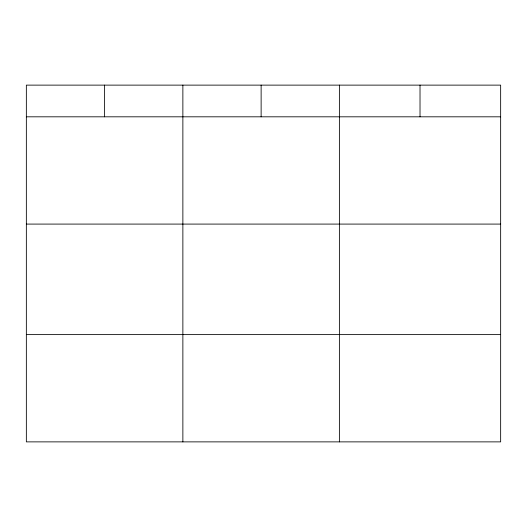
<?xml version="1.0" encoding="UTF-8"?>
<svg xmlns="http://www.w3.org/2000/svg" width="527" height="527" viewBox="0 0 527 527"><rect width="100%" height="100%" fill="white"/><g stroke="black" fill="none" stroke-linecap="round" stroke-linejoin="round"><path stroke-width="0.79" d="M500.65 224.087L500.65 85.124L26.35 85.124L26.35 441.876L500.65 441.876L500.65 224.087L26.35 224.087M26.35 116.816L500.65 116.816M26.35 334.612L500.65 334.612M420.019 85.124L420.019 116.816M339.388 85.124L339.388 441.876M261.128 85.124L261.128 116.816M182.869 85.124L182.869 441.876M104.609 85.124L104.609 116.816"/></g></svg>
